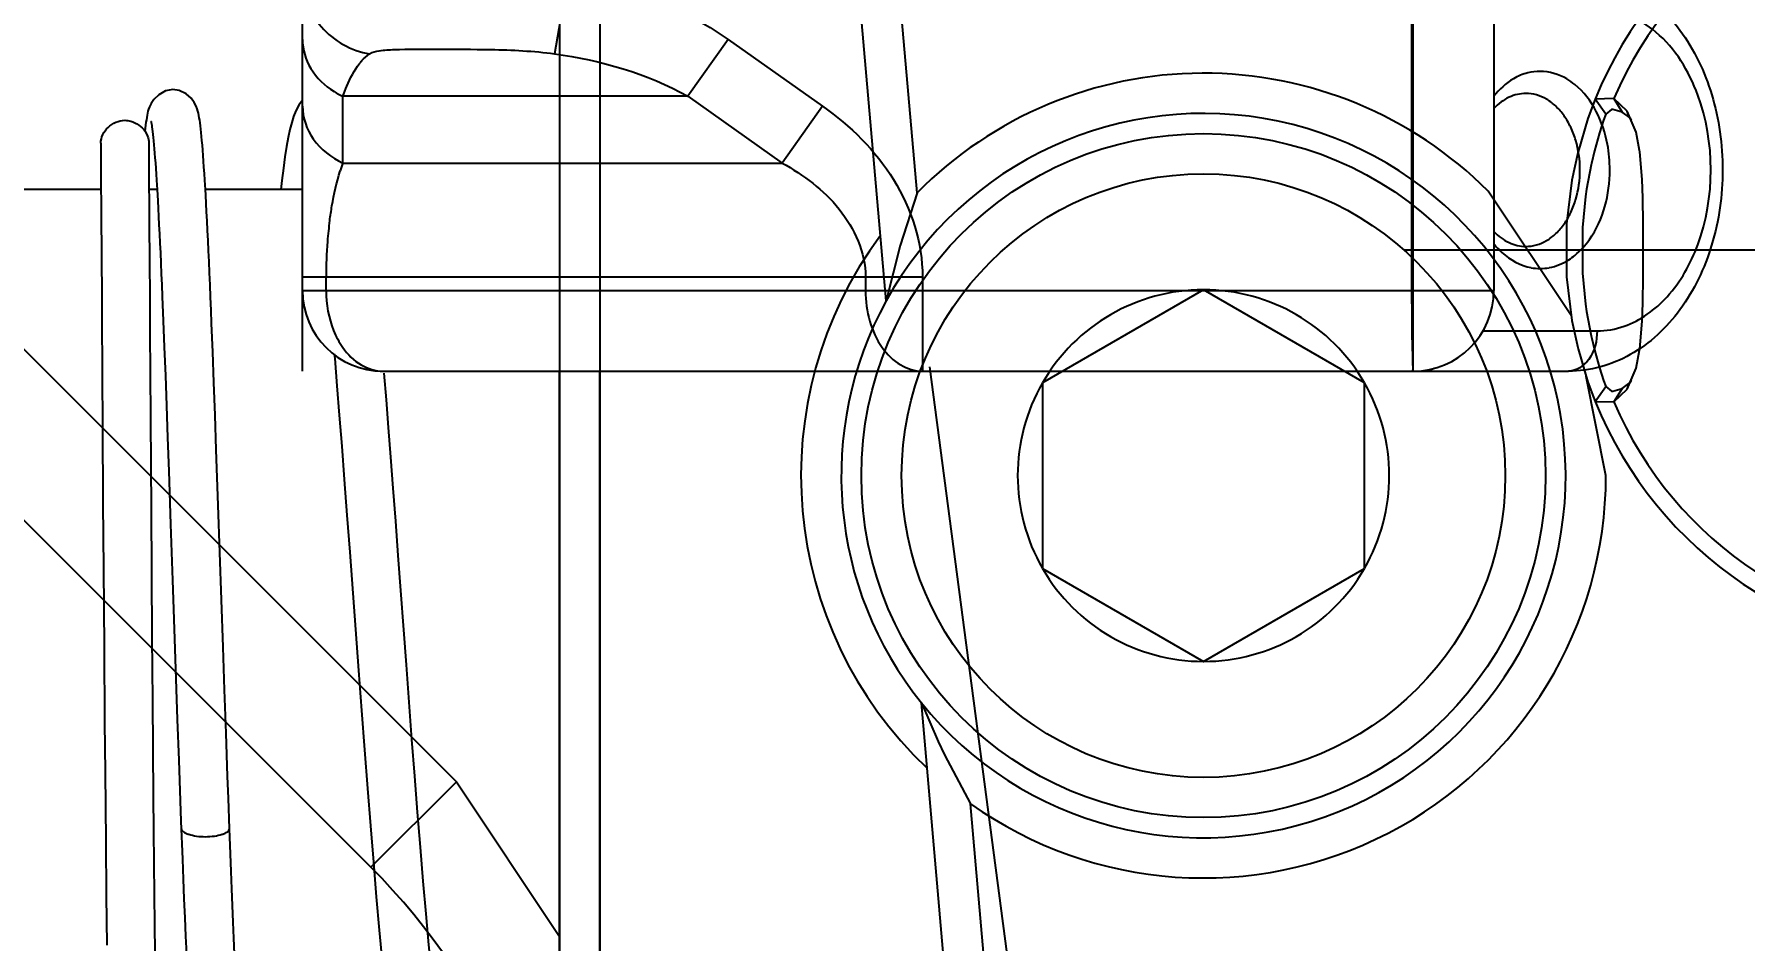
# Model space of a CAD drawing. Header units: millimetres. Extents: x -97344 to -49824, y -57049 to -40247.
# Drawn here: x -69796.19 to -69774.94, y -52818.97 to -52807.7 of the extents above; entities that cross this region are included whole.
import ezdxf

# ---------------------------------------------------------------- set-up
doc = ezdxf.new("R2010")
doc.units = ezdxf.units.MM
doc.header["$LTSCALE"] = 200
doc.header["$PDSIZE"] = -1
doc.linetypes.add('DOT_CENTER', pattern=[14, 12, -1, 0, -1])
for name, color, linetype in [('03___PRT_ALL_CURVES', 7, 'Continuous'), ('1', 7, 'Continuous'), ('2', 7, 'Continuous'), ('DIM', 3, 'Continuous'), ('LAY0001', 7, 'Continuous')]:
    doc.layers.add(name, color=color, linetype=linetype)
doc.styles.add('TSSD_Dimension', font='tssdeng.shx', dxfattribs={"width": 0.7, "bigfont": 'hztxt.shx'})
doc.dimstyles.new('TSSD_20_20', dxfattribs={"dimtxt": 60, "dimasz": 20, "dimexe": 20, "dimexo": 50, "dimgap": 20, "dimtad": 1, "dimdec": 0, "dimzin": 0, "dimdsep": 46, "dimtxsty": 'TSSD_Dimension', "dimblk": 'ARCHTICK', "dimcen": 0, "dimdle": 20, "dimclrt": 7, "dimadec": 0, "dimazin": 0, "dimtfac": 1, "dimtdec": 0, "dimtix": 1, "dimtmove": 2, "dimatfit": 3, "dimfxl": 1, "dimtolj": 1, "dimtzin": 0, "dimarcsym": 0})

# ---------------------------------------------------------------- blocks, each defined once
blk = doc.blocks.new('23-D1024-A_DV_LOCATION_PIN_Absen-PL__338', base_point=(431.261, -3.18))
at = {"color": 7, "linetype": 'Continuous'}
for p, q in [((431.595, 3.644), (431.525, 3.457)), ((431.617, 3.699), (431.595, 3.644)), ((431.847, 3.704), (431.617, 3.699)), ((432.013, 3.547), (431.847, 3.704)), ((440.653, 3.704), (440.487, 3.547)), ((440.883, 3.699), (440.653, 3.704)), ((440.975, 3.457), (440.883, 3.699)), ((431.525, 3.457), (431.403, 3.045)), ((431.72, 3.436), (431.671, 3.28)), ((431.747, 3.513), (431.72, 3.436)), ((431.821, 3.569), (431.747, 3.513)), ((431.834, 3.57), (431.821, 3.569)), ((431.952, 3.537), (431.834, 3.57)), ((432.049, 3.464), (431.952, 3.537)), ((432.124, 3.287), (432.013, 3.547)), ((432.039, 3.479), (432.013, 3.547)), ((432.069, 3.433), (432.039, 3.479)), ((432.065, 3.452), (432.049, 3.464)), ((440.441, 3.466), (440.376, 3.287)), ((440.461, 3.479), (440.431, 3.433)), ((440.451, 3.464), (440.436, 3.453)), ((440.487, 3.547), (440.441, 3.466)), ((440.548, 3.537), (440.451, 3.464)), ((440.487, 3.547), (440.461, 3.479)), ((440.666, 3.57), (440.548, 3.537)), ((440.679, 3.569), (440.666, 3.57)), ((440.753, 3.513), (440.679, 3.569)), ((440.78, 3.436), (440.753, 3.513)), ((440.829, 3.28), (440.78, 3.436)), ((441.097, 3.045), (440.975, 3.457)), ((431.671, 3.28), (431.609, 3.057)), ((432.169, 3.06), (432.124, 3.287)), ((440.376, 3.287), (440.331, 3.06)), ((440.891, 3.057), (440.829, 3.28)), ((431.399, 3.03), (431.327, 2.692)), ((431.403, 3.045), (431.399, 3.03)), ((431.609, 3.057), (431.571, 2.897)), ((432.171, 3.044), (432.169, 3.06)), ((432.201, 2.701), (432.171, 3.044)), ((440.329, 3.044), (440.299, 2.701)), ((440.331, 3.06), (440.329, 3.044)), ((440.929, 2.897), (440.891, 3.057)), ((441.101, 3.03), (441.097, 3.045)), ((441.164, 2.741), (441.101, 3.03)), ((431.567, 2.883), (431.51, 2.579)), ((431.571, 2.897), (431.567, 2.883)), ((440.933, 2.883), (440.929, 2.897)), ((440.99, 2.579), (440.933, 2.883)), ((431.327, 2.692), (431.261, 2.149)), ((431.51, 2.579), (431.497, 2.489)), ((432.209, 2.473), (432.201, 2.701)), ((440.294, 2.584), (440.291, 2.473)), ((440.299, 2.701), (440.294, 2.584)), ((441.003, 2.489), (440.99, 2.579)), ((441.173, 2.692), (441.164, 2.741)), ((441.239, 2.149), (441.173, 2.692)), ((431.497, 2.489), (431.458, 2.104)), ((432.213, 2.152), (432.209, 2.473)), ((440.291, 2.473), (440.287, 2.152)), ((441.042, 2.104), (441.003, 2.489)), ((431.261, 2.149), (431.261, 1.49)), ((432.213, 1.488), (432.213, 2.152)), ((440.287, 2.152), (440.287, 1.488)), ((441.25, 1.82), (441.239, 2.149)), ((431.458, 2.104), (431.458, 1.535)), ((441.042, 1.535), (441.042, 2.104)), ((441.239, 1.49), (441.25, 1.82)), ((431.261, 1.49), (431.327, 0.948)), ((431.458, 1.535), (431.497, 1.15)), ((432.209, 1.166), (432.213, 1.488)), ((440.287, 1.488), (440.291, 1.166)), ((441.003, 1.15), (441.042, 1.535)), ((441.173, 0.948), (441.239, 1.49)), ((431.497, 1.15), (431.51, 1.06)), ((432.201, 0.938), (432.209, 1.166)), ((440.291, 1.166), (440.294, 1.055)), ((440.99, 1.06), (441.003, 1.15)), ((431.327, 0.948), (431.399, 0.61)), ((431.51, 1.06), (431.567, 0.756)), ((432.171, 0.595), (432.201, 0.938)), ((440.294, 1.055), (440.299, 0.938)), ((440.299, 0.938), (440.329, 0.595)), ((440.933, 0.756), (440.99, 1.06)), ((441.101, 0.61), (441.164, 0.898)), ((441.164, 0.898), (441.173, 0.948)), ((431.567, 0.756), (431.571, 0.742)), ((431.571, 0.742), (431.609, 0.583)), ((440.891, 0.583), (440.929, 0.742)), ((440.929, 0.742), (440.933, 0.756)), ((431.399, 0.61), (431.403, 0.594)), ((431.403, 0.594), (431.525, 0.183)), ((431.609, 0.583), (431.671, 0.359)), ((432.124, 0.353), (432.169, 0.58)), ((432.169, 0.58), (432.171, 0.595)), ((440.329, 0.595), (440.331, 0.58)), ((440.331, 0.58), (440.376, 0.353)), ((440.829, 0.359), (440.891, 0.583)), ((440.975, 0.183), (441.097, 0.594)), ((441.097, 0.594), (441.101, 0.61)), ((431.671, 0.359), (431.72, 0.203)), ((432.013, 0.092), (432.124, 0.353)), ((440.376, 0.353), (440.441, 0.173)), ((440.78, 0.203), (440.829, 0.359)), ((431.525, 0.183), (431.595, -0.005)), ((431.72, 0.203), (431.747, 0.126)), ((431.747, 0.126), (431.821, 0.07)), ((431.821, 0.07), (431.834, 0.07)), ((431.834, 0.07), (431.952, 0.102)), ((431.847, -0.064), (432.013, 0.092)), ((431.952, 0.102), (432.049, 0.175)), ((432.013, 0.092), (432.039, 0.16)), ((432.039, 0.16), (432.069, 0.206)), ((432.049, 0.175), (432.065, 0.187)), ((440.431, 0.206), (440.461, 0.16)), ((440.436, 0.187), (440.451, 0.175)), ((440.441, 0.173), (440.487, 0.092)), ((440.451, 0.175), (440.548, 0.102)), ((440.461, 0.16), (440.487, 0.092)), ((440.487, 0.092), (440.653, -0.064)), ((440.548, 0.102), (440.666, 0.07)), ((440.666, 0.07), (440.679, 0.07)), ((440.679, 0.07), (440.753, 0.126)), ((440.753, 0.126), (440.78, 0.203)), ((440.883, -0.06), (440.975, 0.183)), ((431.595, -0.005), (431.617, -0.06)), ((431.617, -0.06), (431.847, -0.064)), ((440.653, -0.064), (440.883, -0.06))]:
    blk.add_line(p, q, dxfattribs=at)
at = {"color": 140, "linetype": 'Continuous'}
for p, q in [((431.747, 3.513), (431.617, 3.699)), ((431.847, 3.704), (431.952, 3.537)), ((440.548, 3.537), (440.653, 3.704)), ((440.883, 3.699), (440.753, 3.513)), ((431.617, -0.06), (431.747, 0.126)), ((431.952, 0.102), (431.847, -0.064)), ((440.653, -0.064), (440.548, 0.102)), ((440.753, 0.126), (440.883, -0.06))]:
    blk.add_line(p, q, dxfattribs=at)
for radius in [2.276, 1.382]:
    blk.add_circle((436.25, 1.82), radius, dxfattribs=at)
at = {"color": 7, "linetype": 'Continuous'}
for start, end in [(22.0771, 157.9229), (202.0771, 337.9229)]:
    blk.add_arc((436.25, 1.82), 5, start, end, dxfattribs=at)
at = {"color": 140, "linetype": 'Continuous'}
for start, end in [(23.1678, 156.8322), (203.1678, 336.8322)]:
    blk.add_arc((436.25, 1.82), 4.789, start, end, dxfattribs=at)
at = {"layer": '1', "color": 1, "linetype": 'DOT_CENTER'}
for p, q in [((436.25, 8.82), (436.25, -5.18)), ((443.25, 1.82), (429.25, 1.82))]:
    blk.add_line(p, q, dxfattribs=at)
blk = doc.blocks.new('PH_23_COMPONENTS_BASESTAND-0_5m_Absen-PL__347', base_point=(431.261, -23.18))
blk.add_blockref('23-D1024-A_DV_LOCATION_PIN_Absen-PL__338', (431.261, -3.18))
blk = doc.blocks.new('23-D1020-B_EXTRUSION-MAIN-BODY_BASESTAND-0_5m_Absen-PL__363', base_point=(418.75, -61.98))
at = {"color": 7, "linetype": 'Continuous'}
for p, q in [((422.809, 1.191), (421.909, 11.472)), ((423.193, 2.534), (422.428, 11.283)), ((419.25, 9.52), (419.25, -47.48)), ((418.75, 9.02), (418.75, -46.98)), ((431.319, 1.008), (430.286, 2.555)), ((423.193, 2.534), (422.98, 1.878)), ((422.98, 1.878), (422.809, 1.191)), ((431.75, -0.98), (431.505, 0.252)), ((426.282, -38.505), (423.246, -3.803)), ((423.246, -3.803), (423.455, -4.284)), ((423.455, -4.284), (423.533, -4.449)), ((423.533, -4.449), (423.857, -5.058)), ((426.738, -37.98), (423.857, -5.058))]:
    blk.add_line(p, q, dxfattribs=at)
for radius, start, end in [(5, 45.0001, 135.3483), (4.5, 218.8518, 151.1482), (5, 143.3685, 226.6315), (4.5, 151.1482, 218.8518), (5, 234.6517, 360)]:
    blk.add_arc((426.75, -0.98), radius, start, end, dxfattribs=at)
blk = doc.blocks.new('CAP-SCREW-CYLINDRICAL-HEAD_DIN-912_M5x16_DIN-912_A2-70_STAINLESS-STEEL_4__366', base_point=(422.5, -5.23))
at = {"color": 7, "linetype": 'Continuous'}
for p, q in [((426.75, 1.329), (424.75, 0.174)), ((428.75, 0.174), (426.75, 1.329)), ((424.75, 0.174), (424.75, -2.135)), ((428.75, -2.135), (428.75, 0.174)), ((424.75, -2.135), (426.75, -3.29)), ((426.75, -3.29), (428.75, -2.135))]:
    blk.add_line(p, q, dxfattribs=at)
blk.add_circle((426.75, -0.98), 4.25, dxfattribs=at)
at = {"color": 140, "linetype": 'Continuous'}
blk.add_circle((426.75, -0.98), 3.75, dxfattribs=at)
at = {"color": 7, "linetype": 'Continuous'}
for start, end in [(90, 150), (30, 90), (150, 210), (330, 30), (210, 270), (270, 330)]:
    blk.add_arc((426.75, -0.98), 2.309, start, end, dxfattribs=at)
blk = doc.blocks.new('Top1', base_point=(668.75, -75.52))
at = {"color": 7, "linetype": 'Continuous'}
for p, q in [((400.761, 11.921), (417.468, -4.785)), ((399.7, 10.861), (416.407, -5.846)), ((417.468, -4.785), (418.75, -6.705))]:
    blk.add_line(p, q, dxfattribs=at)
at = {"color": 140, "linetype": 'Continuous'}
blk.add_line((416.407, -5.846), (417.468, -4.785), dxfattribs=at)
at = {"color": 7, "linetype": 'Continuous'}
blk.add_arc((410.75, -11.503), 8, 0, 45, dxfattribs=at)
at = {"layer": '1', "color": 1, "linetype": 'DOT_CENTER'}
blk.add_line((418.75, 43.169), (418.75, -93.98), dxfattribs=at)
for name, p in [('23-D1020-B_EXTRUSION-MAIN-BODY_BASESTAND-0_5m_Absen-PL__363', (418.75, -61.98)), ('PH_23_COMPONENTS_BASESTAND-0_5m_Absen-PL__347', (431.261, -23.18)), ('CAP-SCREW-CYLINDRICAL-HEAD_DIN-912_M5x16_DIN-912_A2-70_STAINLESS-STEEL_4__366', (422.5, -5.23))]:
    blk.add_blockref(name, p)
blk = doc.blocks.new('*U1521')
blk.add_blockref('Top1', (0, -50.114))
blk = doc.blocks.new('*U1522')
at = {"layer": 'DIM', "color": 0, "linetype": 'ByBlock', "lineweight": -2, "transparency": 16777216}
blk.add_blockref('*U1521', (0, 0), dxfattribs=at)
blk = doc.blocks.new('2250')
at = {"color": 7, "linetype": 'Continuous'}
for p, q in [((-45592.927, -64435.819), (-45592.932, -64435.862)), ((-45592.929, -64435.86), (-45592.898, -64435.92)), ((-45593.481, -64436.008), (-45593.478, -64436.441)), ((-45592.878, -64436.429), (-45592.881, -64436.005)), ((-45592.788, -64436.467), (-45592.781, -64436.582)), ((-45592.18, -64436.582), (-45592.187, -64436.469)), ((-45591.232, -64436.472), (-45591.245, -64436.582)), ((-45593.477, -64436.582), (-45597.281, -64436.582)), ((-45592.781, -64436.582), (-45592.877, -64436.582)), ((-45590.974, -64436.582), (-45592.18, -64436.582)), ((-45592.717, -64437.912), (-45592.704, -64438.216)), ((-45592.704, -64438.216), (-45592.692, -64438.544)), ((-45592.089, -64438.601), (-45592.103, -64438.247)), ((-45592.692, -64438.544), (-45592.678, -64438.896)), ((-45592.075, -64438.981), (-45592.089, -64438.601)), ((-45590.579, -64438.624), (-45590.574, -64438.683)), ((-45592.678, -64438.896), (-45592.665, -64439.269)), ((-45587.781, -64463.84), (-45587.781, -64438.84)), ((-45587.281, -64464.34), (-45587.281, -64438.84)), ((-45580.818, -64456.724), (-45583.18, -64438.786)), ((-45592.06, -64439.387), (-45592.075, -64438.981)), ((-45592.665, -64439.269), (-45592.65, -64439.665)), ((-45593.459, -64439.517), (-45593.453, -64440.482)), ((-45592.852, -64440.551), (-45592.859, -64439.443)), ((-45592.045, -64439.817), (-45592.06, -64439.387)), ((-45592.65, -64439.665), (-45592.636, -64440.081)), ((-45592.021, -64440.505), (-45592.045, -64439.817)), ((-45592.636, -64440.081), (-45592.613, -64440.742)), ((-45593.453, -64440.482), (-45593.447, -64441.297)), ((-45592.847, -64441.352), (-45592.852, -64440.551)), ((-45591.961, -64442.269), (-45592.021, -64440.505)), ((-45590.387, -64441.09), (-45590.279, -64442.561)), ((-45589.684, -64442.491), (-45589.784, -64441.132)), ((-45593.447, -64441.297), (-45593.44, -64442.267)), ((-45592.841, -64442.149), (-45592.847, -64441.352)), ((-45593.44, -64442.267), (-45593.432, -64443.212)), ((-45592.835, -64442.93), (-45592.841, -64442.149)), ((-45591.943, -64442.801), (-45591.961, -64442.269)), ((-45592.556, -64442.414), (-45592.53, -64443.167)), ((-45592.83, -64443.537), (-45592.835, -64442.93)), ((-45591.924, -64443.338), (-45591.943, -64442.801)), ((-45592.53, -64443.167), (-45592.512, -64443.673)), ((-45593.432, -64443.212), (-45593.427, -64443.82)), ((-45591.905, -64443.877), (-45591.924, -64443.338)), ((-45592.825, -64444.123), (-45592.83, -64443.537)), ((-45592.512, -64443.673), (-45592.494, -64444.179)), ((-45593.427, -64443.82), (-45593.419, -64444.685)), ((-45592.821, -64444.546), (-45592.825, -64444.123)), ((-45592.817, -64444.954), (-45592.821, -64444.546)), ((-45591.869, -64444.837), (-45591.881, -64444.527)), ((-45593.419, -64444.685), (-45593.412, -64445.356)), ((-45592.812, -64445.344), (-45592.817, -64444.954)), ((-45593.412, -64445.356), (-45593.405, -64445.974)), ((-45592.808, -64445.716), (-45592.812, -64445.344)), ((-45592.804, -64446.069), (-45592.808, -64445.716))]:
    blk.add_line(p, q, dxfattribs=at)
for points in [[(-45592.584, -64435.34), (-45592.675, -64435.357), (-45592.761, -64435.405), (-45592.821, -64435.465), (-45592.855, -64435.515), (-45592.875, -64435.555), (-45592.886, -64435.586), (-45592.894, -64435.611), (-45592.9, -64435.636), (-45592.905, -64435.661), (-45592.91, -64435.688), (-45592.914, -64435.716), (-45592.919, -64435.748), (-45592.923, -64435.782), (-45592.927, -64435.819)], [(-45592.228, -64435.924), (-45592.232, -64435.876), (-45592.237, -64435.832), (-45592.242, -64435.792), (-45592.247, -64435.755), (-45592.251, -64435.721), (-45592.256, -64435.691), (-45592.262, -64435.662), (-45592.267, -64435.636), (-45592.274, -64435.609), (-45592.283, -64435.581), (-45592.296, -64435.547), (-45592.32, -64435.502), (-45592.359, -64435.45), (-45592.421, -64435.395), (-45592.505, -64435.353), (-45592.584, -64435.34)], [(-45590.974, -64435.473), (-45591.021, -64435.533), (-45591.058, -64435.605), (-45591.085, -64435.674), (-45591.108, -64435.751), (-45591.13, -64435.838), (-45591.151, -64435.937), (-45591.171, -64436.049), (-45591.192, -64436.175)], [(-45592.855, -64435.74), (-45592.856, -64435.739), (-45592.855, -64435.742), (-45592.853, -64435.751), (-45592.85, -64435.765), (-45592.847, -64435.784), (-45592.844, -64435.806)], [(-45592.844, -64435.806), (-45592.84, -64435.833), (-45592.836, -64435.864), (-45592.832, -64435.899), (-45592.828, -64435.937), (-45592.824, -64435.98), (-45592.82, -64436.026), (-45592.816, -64436.076), (-45592.811, -64436.131), (-45592.807, -64436.19)], [(-45592.187, -64436.469), (-45592.192, -64436.384), (-45592.198, -64436.304), (-45592.203, -64436.229), (-45592.208, -64436.159), (-45592.213, -64436.093), (-45592.218, -64436.032), (-45592.223, -64435.976), (-45592.228, -64435.924)], [(-45592.807, -64436.19), (-45592.802, -64436.252), (-45592.797, -64436.32), (-45592.793, -64436.391), (-45592.788, -64436.467)], [(-45591.192, -64436.175), (-45591.212, -64436.316), (-45591.232, -64436.472)], [(-45593.478, -64436.441), (-45593.475, -64436.856), (-45593.474, -64436.97), (-45593.474, -64437.088), (-45593.473, -64437.21), (-45593.472, -64437.335), (-45593.471, -64437.464), (-45593.469, -64437.867)], [(-45592.872, -64437.431), (-45592.872, -64437.305), (-45592.873, -64437.183), (-45592.874, -64437.064), (-45592.875, -64436.948), (-45592.875, -64436.836), (-45592.878, -64436.429)], [(-45592.781, -64436.582), (-45592.773, -64436.723), (-45592.768, -64436.818), (-45592.762, -64436.918), (-45592.757, -64437.024), (-45592.752, -64437.134), (-45592.746, -64437.25), (-45592.74, -64437.371), (-45592.735, -64437.498), (-45592.729, -64437.63), (-45592.723, -64437.768), (-45592.717, -64437.912)], [(-45592.103, -64438.247), (-45592.11, -64438.081), (-45592.116, -64437.921), (-45592.123, -64437.767), (-45592.129, -64437.62), (-45592.135, -64437.479), (-45592.141, -64437.344), (-45592.147, -64437.215), (-45592.153, -64437.091), (-45592.159, -64436.974), (-45592.165, -64436.862), (-45592.17, -64436.756), (-45592.176, -64436.655), (-45592.18, -64436.582)], [(-45592.859, -64439.443), (-45592.863, -64438.831), (-45592.864, -64438.681), (-45592.865, -64438.533), (-45592.866, -64438.388), (-45592.867, -64438.244), (-45592.868, -64438.102), (-45592.868, -64437.963), (-45592.872, -64437.431)], [(-45593.469, -64437.867), (-45593.468, -64438.007), (-45593.467, -64438.149), (-45593.466, -64438.294), (-45593.466, -64438.441), (-45593.465, -64438.59), (-45593.464, -64438.741), (-45593.463, -64438.893), (-45593.459, -64439.517)], [(-45590.574, -64438.683), (-45590.546, -64439.022), (-45590.517, -64439.385)], [(-45589.904, -64439.542), (-45589.932, -64439.195), (-45589.959, -64438.866)], [(-45590.517, -64439.385), (-45590.487, -64439.773), (-45590.455, -64440.187), (-45590.422, -64440.628), (-45590.387, -64441.09)], [(-45589.784, -64441.132), (-45589.816, -64440.705), (-45589.847, -64440.296), (-45589.876, -64439.908), (-45589.904, -64439.542)], [(-45592.613, -64440.742), (-45592.589, -64441.439), (-45592.581, -64441.679), (-45592.556, -64442.414)], [(-45589.106, -64448.388), (-45589.137, -64448.219), (-45589.168, -64448.026), (-45589.2, -64447.807), (-45589.233, -64447.563), (-45589.266, -64447.294), (-45589.3, -64446.999), (-45589.334, -64446.68), (-45589.369, -64446.336), (-45589.404, -64445.97), (-45589.439, -64445.584), (-45589.474, -64445.178), (-45589.509, -64444.756), (-45589.544, -64444.32), (-45589.579, -64443.873), (-45589.614, -64443.417), (-45589.649, -64442.955), (-45589.684, -64442.491)], [(-45590.279, -64442.561), (-45590.241, -64443.058), (-45590.204, -64443.547), (-45590.168, -64444.025), (-45590.131, -64444.49), (-45590.094, -64444.94), (-45590.057, -64445.372), (-45590.021, -64445.786), (-45589.985, -64446.178), (-45589.949, -64446.548), (-45589.913, -64446.895), (-45589.877, -64447.218), (-45589.841, -64447.518), (-45589.805, -64447.792), (-45589.77, -64448.041), (-45589.734, -64448.264)], [(-45591.881, -64444.527), (-45591.895, -64444.145), (-45591.905, -64443.877)], [(-45592.494, -64444.179), (-45592.484, -64444.43), (-45592.466, -64444.904)], [(-45591.817, -64446.081), (-45591.826, -64445.886), (-45591.834, -64445.686), (-45591.843, -64445.481), (-45591.852, -64445.271), (-45591.86, -64445.056), (-45591.869, -64444.837)], [(-45592.466, -64444.904), (-45592.457, -64445.153), (-45592.447, -64445.396), (-45592.437, -64445.632), (-45592.427, -64445.862), (-45592.417, -64446.085), (-45592.407, -64446.301), (-45592.397, -64446.508), (-45592.388, -64446.709), (-45592.378, -64446.9), (-45592.368, -64447.084), (-45592.358, -64447.26), (-45592.348, -64447.427), (-45592.339, -64447.586), (-45592.329, -64447.736), (-45592.319, -64447.877), (-45592.31, -64448.01), (-45592.3, -64448.135), (-45592.291, -64448.251)]]:
    blk.add_lwpolyline(points, dxfattribs=at)
for points, knots in [([(-45593.479, -64436.008), (-45593.479, -64435.972), (-45593.463, -64435.897), (-45593.393, -64435.805), (-45593.296, -64435.742), (-45593.219, -64435.723), (-45593.181, -64435.723)], [0, 0, 0, 0, 0.243282, 0.490029, 0.745527, 1, 1, 1, 1]), ([(-45593.181, -64435.723), (-45593.156, -64435.723), (-45593.059, -64435.738), (-45592.97, -64435.8), (-45592.929, -64435.86)], [0, 0, 0, 0, 0.253357, 1, 1, 1, 1]), ([(-45592.478, -64444.528), (-45592.478, -64444.543), (-45592.457, -64444.565), (-45592.423, -64444.582), (-45592.369, -64444.602), (-45592.287, -64444.62), (-45592.218, -64444.625), (-45592.181, -64444.625)], [0, 0, 0, 0, 0.134645, 0.235839, 0.35979, 0.660178, 1, 1, 1, 1]), ([(-45592.181, -64444.625), (-45592.143, -64444.625), (-45592.073, -64444.619), (-45591.991, -64444.602), (-45591.937, -64444.582), (-45591.903, -64444.564), (-45591.883, -64444.541), (-45591.883, -64444.527)], [0, 0, 0, 0, 0.341959, 0.643297, 0.766942, 0.867244, 1, 1, 1, 1])]:
    blk.add_open_spline(points, degree=3, knots=knots, dxfattribs=at)
blk.add_open_spline([(-45592.898, -64435.92), (-45592.888, -64435.947), (-45592.883, -64435.977), (-45592.883, -64436.005)], degree=3, dxfattribs=at)
at = {"layer": '03___PRT_ALL_CURVES', "color": 7, "linetype": 'Continuous'}
for p, q in [((-45577.174, -64438.84), (-45577.174, -64419.739)), ((-45590.974, -64437.668), (-45590.974, -64435.547)), ((-45590.974, -64438.84), (-45590.974, -64437.84))]:
    blk.add_line(p, q, dxfattribs=at)
at = {"layer": '2', "color": 7, "linetype": 'Continuous'}
blk.add_arc((-45576.441, -64436.34), 1.337, 359.9893, 0.2318, dxfattribs=at)
for points, knots in [([(-45575.775, -64435.39), (-45575.811, -64435.39), (-45575.883, -64435.398), (-45575.988, -64435.434), (-45576.087, -64435.494), (-45576.146, -64435.546), (-45576.174, -64435.575)], [0, 0, 0, 0, 0.236962, 0.479681, 0.732928, 1, 1, 1, 1]), ([(-45575.104, -64436.334), (-45575.104, -64436.212), (-45575.129, -64436.031), (-45575.213, -64435.81), (-45575.296, -64435.666), (-45575.397, -64435.547), (-45575.514, -64435.458), (-45575.642, -64435.402), (-45575.731, -64435.39), (-45575.775, -64435.39)], [0, 0, 0, 0, 0.286824, 0.423939, 0.553908, 0.675699, 0.789428, 0.896577, 1, 1, 1, 1]), ([(-45575.776, -64437.29), (-45575.732, -64437.29), (-45575.641, -64437.277), (-45575.513, -64437.221), (-45575.396, -64437.131), (-45575.295, -64437.011), (-45575.212, -64436.867), (-45575.128, -64436.645), (-45575.104, -64436.462), (-45575.104, -64436.34)], [0, 0, 0, 0, 0.10337, 0.210481, 0.324205, 0.446024, 0.576041, 0.713202, 1, 1, 1, 1]), ([(-45576.174, -64437.104), (-45576.146, -64437.133), (-45576.087, -64437.186), (-45575.988, -64437.245), (-45575.884, -64437.281), (-45575.811, -64437.29), (-45575.776, -64437.29)], [0, 0, 0, 0, 0.267065, 0.520315, 0.763041, 1, 1, 1, 1])]:
    blk.add_open_spline(points, degree=3, knots=knots, dxfattribs=at)
at = {"layer": 'LAY0001', "color": 7, "linetype": 'Continuous'}
for p, q in [((-45576.174, -64419.739), (-45576.174, -64437.84)), ((-45590.974, -64437.84), (-45590.974, -64429.151)), ((-45577.195, -64432.676), (-45577.195, -64437.84)), ((-45587.674, -64433.926), (-45587.842, -64434.897)), ((-45585.686, -64434.718), (-45586.186, -64435.425)), ((-45585.686, -64434.718), (-45584.515, -64435.547)), ((-45590.474, -64436.254), (-45590.474, -64435.425)), ((-45586.186, -64435.425), (-45590.474, -64435.425)), ((-45586.186, -64435.425), (-45585.015, -64436.254)), ((-45584.515, -64435.547), (-45585.015, -64436.254)), ((-45590.474, -64436.254), (-45585.015, -64436.254)), ((-45590.974, -64437.668), (-45583.272, -64437.668)), ((-45590.974, -64437.84), (-45576.174, -64437.84)), ((-45590.681, -64437.84), (-45590.681, -64437.668)), ((-45583.979, -64437.668), (-45583.979, -64437.84)), ((-45583.272, -64437.668), (-45583.272, -64438.84)), ((-45576.309, -64438.34), (-45574.892, -64438.34)), ((-45589.974, -64438.84), (-45575.245, -64438.84))]:
    blk.add_line(p, q, dxfattribs=at)
for centre, radius, start, end in [((-45590.03, -64434.484), 1.041, 237.9618, 244.7864), ((-45588.062, -64437.106), 2.558, 160.5479, 162.7888), ((-45585.627, -64437.627), 5.053, 172.5105, 175.4846), ((-45585.141, -64437.666), 5.54, 175.4833, 180.0224), ((-45575.598, -64436.946), 0.619, 259.4083, 269.959), ((-45575.599, -64436.946), 0.619, 270.0413, 280.5439), ((-45589.974, -64437.84), 1, 180, 270), ((-45577.174, -64437.84), 1, 270, 0)]:
    blk.add_arc(centre, radius, start, end, dxfattribs=at)
for points, knots in [([(-45590.974, -64433.926), (-45590.974, -64434.152), (-45590.803, -64434.62), (-45590.367, -64434.86), (-45590.142, -64434.897)], [0, 0, 0, 0, 0.497632, 1, 1, 1, 1]), ([(-45575.245, -64433.84), (-45574.981, -64433.84), (-45574.431, -64433.993), (-45573.804, -64434.589), (-45573.417, -64435.409), (-45573.287, -64436.34), (-45573.418, -64437.271), (-45573.805, -64438.09), (-45574.431, -64438.686), (-45574.981, -64438.84), (-45575.245, -64438.84)], [0, 0, 0, 0, 0.11448, 0.234598, 0.363847, 0.50006, 0.636256, 0.765462, 0.88554, 1, 1, 1, 1]), ([(-45573.64, -64435.409), (-45573.749, -64435.116), (-45574.052, -64434.596), (-45574.63, -64434.34), (-45574.892, -64434.34)], [0, 0, 0, 0, 0.544331, 1, 1, 1, 1]), ([(-45590.974, -64434.718), (-45590.974, -64434.843), (-45590.895, -64435.108), (-45590.697, -64435.294), (-45590.582, -64435.366)], [0, 0, 0, 0, 0.480237, 1, 1, 1, 1]), ([(-45590.142, -64434.897), (-45590.107, -64434.873), (-45589.999, -64434.852), (-45589.723, -64434.837), (-45589.258, -64434.841), (-45588.596, -64434.839), (-45588.105, -64434.861), (-45587.842, -64434.897)], [0, 0, 0, 0, 0.055495, 0.136995, 0.363478, 0.655981, 1, 1, 1, 1]), ([(-45590.474, -64435.425), (-45590.458, -64435.382), (-45590.403, -64435.24), (-45590.332, -64435.103), (-45590.266, -64435.019)], [0, 0, 0, 0, 0.299972, 1, 1, 1, 1]), ([(-45590.266, -64435.019), (-45590.256, -64435.006), (-45590.22, -64434.962), (-45590.177, -64434.921), (-45590.142, -64434.897)], [0, 0, 0, 0, 0.276663, 1, 1, 1, 1]), ([(-45575.166, -64435.279), (-45575.198, -64435.253), (-45575.325, -64435.162), (-45575.484, -64435.115), (-45575.599, -64435.115)], [0, 0, 0, 0, 0.264575, 1, 1, 1, 1]), ([(-45574.733, -64436.34), (-45574.733, -64436.233), (-45574.766, -64435.849), (-45574.947, -64435.457), (-45575.166, -64435.279)], [0, 0, 0, 0, 0.273407, 1, 1, 1, 1]), ([(-45590.974, -64435.547), (-45590.974, -64435.69), (-45590.868, -64435.995), (-45590.616, -64436.187), (-45590.474, -64436.254)], [0, 0, 0, 0, 0.476243, 1, 1, 1, 1]), ([(-45584.515, -64435.547), (-45584.169, -64435.791), (-45583.546, -64436.394), (-45583.272, -64437.247), (-45583.272, -64437.668)], [0, 0, 0, 0, 0.501413, 1, 1, 1, 1]), ([(-45590.636, -64436.969), (-45590.628, -64436.908), (-45590.596, -64436.699), (-45590.55, -64436.492), (-45590.505, -64436.349)], [0, 0, 0, 0, 0.289099, 1, 1, 1, 1]), ([(-45585.015, -64436.254), (-45584.751, -64436.403), (-45584.253, -64436.764), (-45583.979, -64437.366), (-45583.979, -64437.668)], [0, 0, 0, 0, 0.501106, 1, 1, 1, 1]), ([(-45575.166, -64437.401), (-45575.097, -64437.345), (-45574.834, -64437.052), (-45574.733, -64436.641), (-45574.733, -64436.34)], [0, 0, 0, 0, 0.226777, 1, 1, 1, 1]), ([(-45576.175, -64437.254), (-45576.144, -64437.294), (-45576.019, -64437.431), (-45575.845, -64437.529), (-45575.712, -64437.554)], [0, 0, 0, 0, 0.270707, 1, 1, 1, 1]), ([(-45575.486, -64437.554), (-45575.4, -64437.538), (-45575.286, -64437.491), (-45575.19, -64437.42), (-45575.166, -64437.401)], [0, 0, 0, 0, 0.73827, 1, 1, 1, 1]), ([(-45574.556, -64438.282), (-45574.351, -64438.212), (-45573.957, -64437.922), (-45573.727, -64437.504), (-45573.64, -64437.27)], [0, 0, 0, 0, 0.463946, 1, 1, 1, 1]), ([(-45583.979, -64437.84), (-45583.979, -64437.968), (-45583.945, -64438.218), (-45583.798, -64438.546), (-45583.567, -64438.778), (-45583.366, -64438.84), (-45583.272, -64438.84)], [0, 0, 0, 0, 0.287632, 0.555373, 0.790711, 1, 1, 1, 1]), ([(-45577.195, -64437.84), (-45577.195, -64437.967), (-45577.194, -64438.152), (-45577.191, -64438.388), (-45577.189, -64438.539), (-45577.183, -64438.658), (-45577.188, -64438.757), (-45577.173, -64438.799), (-45577.187, -64438.84), (-45577.181, -64438.84)], [0, 0, 0, 0, 0.382151, 0.555632, 0.707148, 0.831468, 0.923678, 0.980561, 1, 1, 1, 1]), ([(-45574.892, -64438.34), (-45574.892, -64438.462), (-45574.938, -64438.691), (-45575.149, -64438.84), (-45575.245, -64438.84)], [0, 0, 0, 0, 0.559761, 1, 1, 1, 1]), ([(-45590.475, -64438.545), (-45590.414, -64438.632), (-45590.269, -64438.778), (-45590.068, -64438.84), (-45589.974, -64438.84)], [0, 0, 0, 0, 0.529408, 1, 1, 1, 1])]:
    blk.add_open_spline(points, degree=3, knots=knots, dxfattribs=at)
for points in [[(-45587.674, -64433.926), (-45586.971, -64434.048), (-45586.269, -64434.307), (-45585.686, -64434.718)], [(-45587.842, -64434.897), (-45587.269, -64434.977), (-45586.691, -64435.14), (-45586.186, -64435.425)], [(-45575.931, -64435.208), (-45576.024, -64435.263), (-45576.107, -64435.34), (-45576.175, -64435.425)], [(-45575.751, -64435.134), (-45575.814, -64435.149), (-45575.875, -64435.175), (-45575.931, -64435.208)], [(-45575.599, -64435.115), (-45575.65, -64435.115), (-45575.701, -64435.121), (-45575.751, -64435.134)], [(-45573.64, -64437.27), (-45573.424, -64436.689), (-45573.424, -64435.991), (-45573.64, -64435.409)], [(-45590.681, -64437.84), (-45590.681, -64438.008), (-45590.65, -64438.181), (-45590.587, -64438.337)], [(-45590.587, -64438.337), (-45590.557, -64438.41), (-45590.52, -64438.481), (-45590.475, -64438.545)], [(-45574.892, -64438.34), (-45574.778, -64438.34), (-45574.663, -64438.319), (-45574.556, -64438.282)], [(-45576.915, -64438.806), (-45576.954, -64438.827), (-45576.998, -64438.84), (-45577.042, -64438.84)]]:
    blk.add_open_spline(points, degree=3, dxfattribs=at)
blk = doc.blocks.new('*U1514')
at = {"layer": 'DIM', "color": 3}
blk.add_blockref('2250', (45347.11, 64440.647), dxfattribs=at)
blk = doc.blocks.new('*U1516')
at = {"layer": 'DIM', "color": 0, "linetype": 'ByBlock', "lineweight": -2, "transparency": 16777216}
blk.add_blockref('*U1514', (0, 0), dxfattribs=at)
blk = doc.blocks.new('_ArchTick')
at = {"color": 0, "linetype": 'ByBlock', "const_width": 0.5}
blk.add_lwpolyline([(-0.7071, -0.7071), (0.7071, 0.7071)], dxfattribs=at)
blk = doc.blocks.new('*D1537')
at = {"layer": 'Defpoints', "color": 0, "transparency": 16777216}
for p in [(-70012.084, -52777.889), (-69774.572, -52777.889), (-69539.665, -53430.314)]:
    blk.add_point(p, dxfattribs=at)
at = {"layer": 'DIM', "color": 0, "lineweight": -2, "transparency": 16777216}
for p, q in [((-70012.084, -53450.314), (-70012.084, -52757.889)), ((-69824.572, -52777.889), (-70032.084, -52777.889)), ((-69589.665, -53430.314), (-70032.084, -53430.314))]:
    blk.add_line(p, q, dxfattribs=at)
at = {"layer": 'DIM', "color": 0, "lineweight": -2, "transparency": 16777216, "xscale": 20, "yscale": 20, "zscale": 20}
for p, rotation in [((-70012.084, -52777.889), 90), ((-70012.084, -53430.314), 270)]:
    blk.add_blockref('_ArchTick', p, dxfattribs=dict(at, rotation=rotation))
at = {"layer": 'DIM', "color": 7, "transparency": 16777216, "insert": (-70062.084, -53104.101), "char_height": 60, "attachment_point": 5, "rotation": 90, "style": 'TSSD_Dimension'}
blk.add_mtext('\\A1;652', dxfattribs=at)

msp = doc.modelspace()

# ---------------------------------------------------------------- block references
at = {"layer": 'DIM', "color": 3}
for name, p in [('*U1522', (-69539.665, -52837.614)), ('*U1516', (-69548.994, -52813.697))]:
    msp.add_blockref(name, p, dxfattribs=at)

# ---------------------------------------------------------------- dimensions: what is measured, and where the dimension line sits
dim = msp.add_linear_dim(base=(-70012.084, -52777.889), p1=(-69539.665, -53430.314), p2=(-69774.572, -52777.889), angle=90, dimstyle='TSSD_20_20', dxfattribs=at)
dim.commit()
dim.dimension.update_dxf_attribs({"geometry": '*D1537', "text_midpoint": (-70062.084, -53104.101)})

doc.saveas('drawing.dxf')
